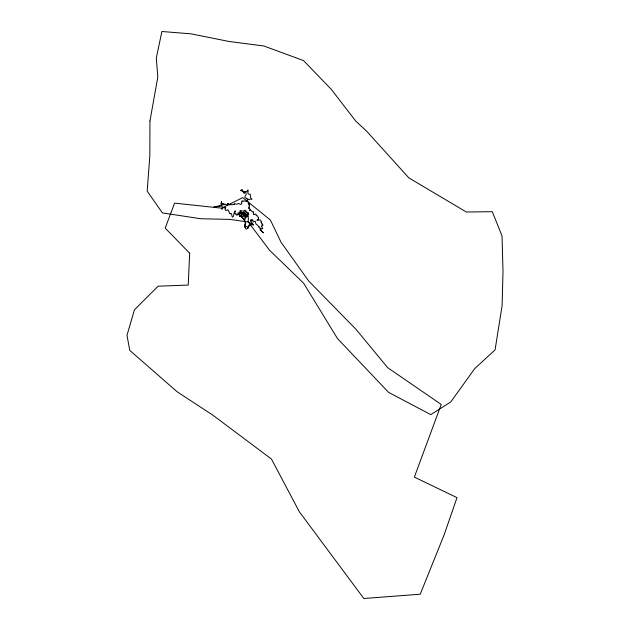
<?xml version="1.0" encoding="UTF-8"?>
<svg xmlns="http://www.w3.org/2000/svg" width="630" height="630" viewBox="0 0 630 630"><rect width="100%" height="100%" fill="white"/><g stroke="black" fill="none" stroke-linecap="round" stroke-linejoin="round"><path stroke-width="0.94" d="M245.503 214.302L244.889 214.523A1.504 1.441 12.6 0 1 245.07 214.137C244.944 213.129 243.18 214.696 244.779 214.436C244.936 213.2 245.865 214.019 244.842 213.751A14.758 14.175 12.6 0 0 244.409 213.483C244.558 213.83 245.566 213.798 243.566 213.042M246.322 216.657L245.842 216.484M245.85 214.712L245.842 215.743M245.842 216.059L245.842 215.61M248.204 214.397L248.204 213.027A6.717 6.457 12.6 0 0 247.873 212.964L245.818 213.05L245.48 213.601M244.786 216.011L245.062 217.011M244.881 214.365L245.448 213.672M243.03 216.184L243.755 216.129M242.849 213.956L244.306 214.602L244.881 213.853L243.589 214.121L244.7 213.562L244.912 214.066M237.786 213.011L239.636 213.531M244.377 214.972L245.338 213.255M244.763 214.507L245.07 214.507M244.078 213.924C243.779 214.696 244.912 212.964 244.952 214.491M244.912 213.263L245.361 213.168M244.905 226.391L244.96 226.894A1.173 1.126 12.6 0 0 245.109 227.32C246.251 230.997 247.212 228.115 248.236 227.359L248.803 225.225L250.614 225.186L251.016 224.477L253.48 225.075C252.504 223.343 251.693 222.469 250.512 220.933L251.37 220.776L250.764 220.398L250.921 219.673L252.157 219.445L252.024 220.807L252.819 220.248L253.331 221.973L255.205 221.114L255.748 223.256C256.103 225.123 257.678 224.477 258.292 226.146L258.662 227.304L259.631 226.808L260.371 230.273C263.923 233.187 265.143 234.344 260.599 230.147L260.418 228.58C261.182 227.895 261.426 230.47 262.245 228.509L262.86 228.564L262.111 227.8L262.151 226.808L261.245 226.304L262.017 225.674L261.954 224.603L263.049 225.099L262.529 224.713C262.946 223.052 260.914 224.319 261.607 222.13L260.891 222.28L261.222 221.374L260.292 219.901L257.04 220.382C256.552 218.886 259.607 220.114 258.41 217.988L258.725 217.87C257.276 216.948 258.111 215.239 256.284 215.759C255.827 214.641 256.52 213.373 255.008 214.279L253.417 214.617L253.402 211.617C252.417 212.909 251.055 210.089 250.567 209.892L249.527 210.57L250 209.349L249.59 208.38L248.937 208.703L248.338 207.994L248.882 207.207L249.637 207.278L249.11 206.357L249.677 204.222L248.945 204.97L248.196 203.679L249.299 203.616L248.149 201.962L246.818 201.395L247.944 198.946L248.598 199.773L250.236 199.041L251.961 199.442L250.606 197.544L250.173 194.111L249.11 194.355L248.362 193.78C247.007 192.418 248.598 192.363 248 191.189L247.897 189.898C247.488 191.536 247.385 190.756 246.212 191.701L242.534 191.229L241.786 190.244L242.054 189.449L241.55 190.638L240.566 190.323L243.345 191.646L244.015 193.465L244.574 192.733C242.865 191.89 246.543 191.441 246.039 193.276C247.543 194.804 242.566 197.166 246.125 198.324L246.858 198.222L246.991 198.812C248.039 199.285 246.511 201.883 245.645 201.261L244.133 200.797L242.81 201.71L242.589 200.757C240.573 201.529 242.235 202.017 241.652 203.931L241.18 203.9C240.888 205.6 238.03 202.301 237.778 203.821C236.801 205.144 232.935 202.466 234.36 204.443C231.982 204.277 232.675 205.396 230.761 204.309L229.918 205.002C227.367 205.104 229.541 202.891 227.477 203.553L228.06 203.994L227.273 204.939C224.619 204.742 225.989 203.687 224.17 204.207C225.343 204.632 223.107 205.317 223.524 203.955C223.075 203.151 221.902 203.246 222.87 203.86L222.736 205.159L221.429 204.695L221.492 201.632L220.917 203.947L221.492 205.427L214.279 206.868L213.775 207.672L214.302 207.01L221.209 205.963L222.571 206.979L221.894 209.27L222.272 208.546C223.264 209.136 222.351 207.246 223.39 207.435L225.8 207.672L224.902 208.223L225.359 208.53L225.067 209.459C225.359 211.672 227.06 209.317 228.202 210.026L228.06 210.389C229.351 211.869 228.926 211.814 229.548 212.971L230.226 213.924L230.139 213.428L230.989 213.405C232.163 213.034 231.556 219.122 233.305 216.468C234.336 214.066 233.352 213.814 234.384 212.657L235.266 210.837L234.628 213.31C235.313 215.019 236.148 211.877 235.927 214.483C236.447 214.783 237.305 215.932 237.329 214.798L237.297 214.161L239.416 214.712L239.298 215.114L240.188 215.232L239.408 216.492L240.621 215.625L242.928 218.161L245.314 219.248L245.243 218.051L247.393 215.799L246.543 214.602M247.48 215.885L247.748 215.932A0.851 0.819 12.6 0 1 247.81 215.657A4.843 4.654 12.6 0 1 247.881 215.428L248.094 214.917M244.645 213.956L243.912 214.035L243.889 213.168M243.141 213.168L243.204 213.861L242.605 213.893M238.746 212.916L241.101 213.027M241.038 213.515L239.888 213.562M241.195 212.735L240.243 212.145L241.889 212.357M245.125 213.743L243.912 213.223M245.196 213.342L243.542 213.924L243.794 213.247M244.369 215.255L242.786 214.42M247.732 216.019L248.007 216.61M244.739 213.436C245.448 214.098 243.629 214.113 244.101 213.161M244.889 214.232C244.133 214.602 244.889 214.468 244.503 213.129M242.944 216.129L243.889 214.924L243.109 214.05L244.771 213.861L242.936 213.995M243.605 212.893L243.605 213.853L245.015 213.775M245.605 222.059L241.904 216.846M241.298 212.247L241.085 213.704C244.81 214.885 243.621 213.239 244.818 213.861L243.211 214.287M244.928 226.288L245.306 222.571M247.732 215.68L246.889 215.428M242.786 213.601L243.275 214.113L243.227 213.436M243.259 214.105C243.085 212.743 244.479 214.247 244.401 214.373M244.164 213.846L243.818 214.294L244.558 214.318M244.353 213.31L244.534 213.688M243.865 214.861L243.589 214.121L244.747 213.901M244.456 213.499C242.322 214.247 245.353 213.342 244.141 213.507M247.677 216.184L247.614 216.625M244.353 214.287C244.353 213.074 242.7 214.712 243.314 213.594L244.149 213.72M244.7 213.743L243.613 213.869L244.881 213.901M244.912 217.122L244.897 217.106A6.465 6.205 12.6 0 1 244.897 216.87L244.889 214.602L245.369 214.365M247.905 221.461C248.574 220.224 248.574 216.625 247.716 216.791M252.173 224.099L249.283 222.437M250.212 224.209L249.992 224.603M250.268 224.115L250.701 223.343L251.157 223.603M249.96 224.658L248.748 226.729M248.015 228.005L248.37 227.398M248.417 227.304L248.732 226.761M244.054 213.633L243.219 213.058L243.873 213.161M244.613 213.869L243.692 214.098L243.7 212.909M243.424 213.924L244.141 214.113M244.007 214.357L243.723 213.239L243.18 213.838M243.456 213.72L243.534 213.129M244.117 214.397L244.566 214.625M243.613 212.861L243.723 213.074M243.361 214.389L244.141 213.924L243.983 213.405M244.243 214.058L243.975 213.672L244.416 213.853M241.408 215.893L241.818 215.633M241.321 215.948L241.707 216.641M243.251 214.224L242.33 214.554M244.889 214.562L245.306 214.397M244.991 214.546L246.487 214.539L247.141 216.035M243.33 213.775L242.928 212.657L242.148 212.397M243.275 213.641L243.125 213.271L243.227 213.798M244.298 213.783L244.054 213.743M243.101 213.539L243.164 213.995M243.133 213.326L242.936 213.649M247.023 216.618L247.283 216.192M242.141 214.609L241.432 214.814L241.038 213.838M243.652 214.255L244.393 214.153M241.345 214.814L242.952 214.31M244.22 214.161L244.786 214.027M244.22 212.822L243.708 212.57M245.763 216.814L246.724 216.72M241.014 213.759L240.117 213.649M239.731 213.601L238.526 213.452M247.929 227.973L247.432 226.745L245.905 226.178L245.054 227.383L244.653 225.099L245.432 223.981L244.991 220.98L240.636 215.578L240.321 215.901L239.494 215.019L239.069 214.373L239.526 212.916C239.951 211.381 240.833 213.373 241.188 212.263L239.699 211.192L240.376 210.404C242.566 211.365 242.101 210.908 243.999 211.326C243.739 210.097 245.298 209.814 244.826 211.026L245.558 211.42L245.81 210.664L246.456 212.019L248.37 213.105L247.968 213.2L248.393 214.058L247.472 214.413L246.976 215.688M243.219 212.775L242.897 214.452M243.582 212.72L245.322 213.35M247.936 221.469L249.252 222.406M251.244 223.65L251.961 224.059M246.944 215.885L247.322 216.405M241.534 215.184L241.825 215.602M248.181 214.586A1.701 1.638 12.6 0 1 248.125 214.83M149.94 121.054L149.845 155.586L147.184 191.166L162.406 212.901L200.608 218.728L230.147 219.413L248.314 222.043L269.498 250.197L303.636 283.216L337.467 338.523L388.592 392.38L430.794 414.619L450.726 401.995L474.768 368.558L495.07 349.902L502.11 305.637L503.008 271.191L502.023 235.951L492.306 211.688L466.342 212.011L408.807 177.849L366.723 131.268L355.651 120.976L331.262 89.318L303.518 60.575L263.86 45.99L229.013 41.47L191.063 33.839L161.894 31.5L156.287 58.102L157.807 77.017L149.94 121.054M189.669 253.236L188.22 285.067L158.146 286.193L134.45 309.826L126.992 335.286L129.748 350.367L177.227 391.86L212.625 414.989L271.459 459.049L299.321 511.725L363.817 598.5L420.226 594.224L444.063 535.035L457.002 497.645L414.351 477.115L441.236 404.436L387.702 367.7L355.974 329.277L308.724 281.051L281.059 242.29L270.404 220.035L242.707 197.599L221.642 208.16L174.581 203.136L165.186 228.099L189.669 253.236"/></g></svg>
